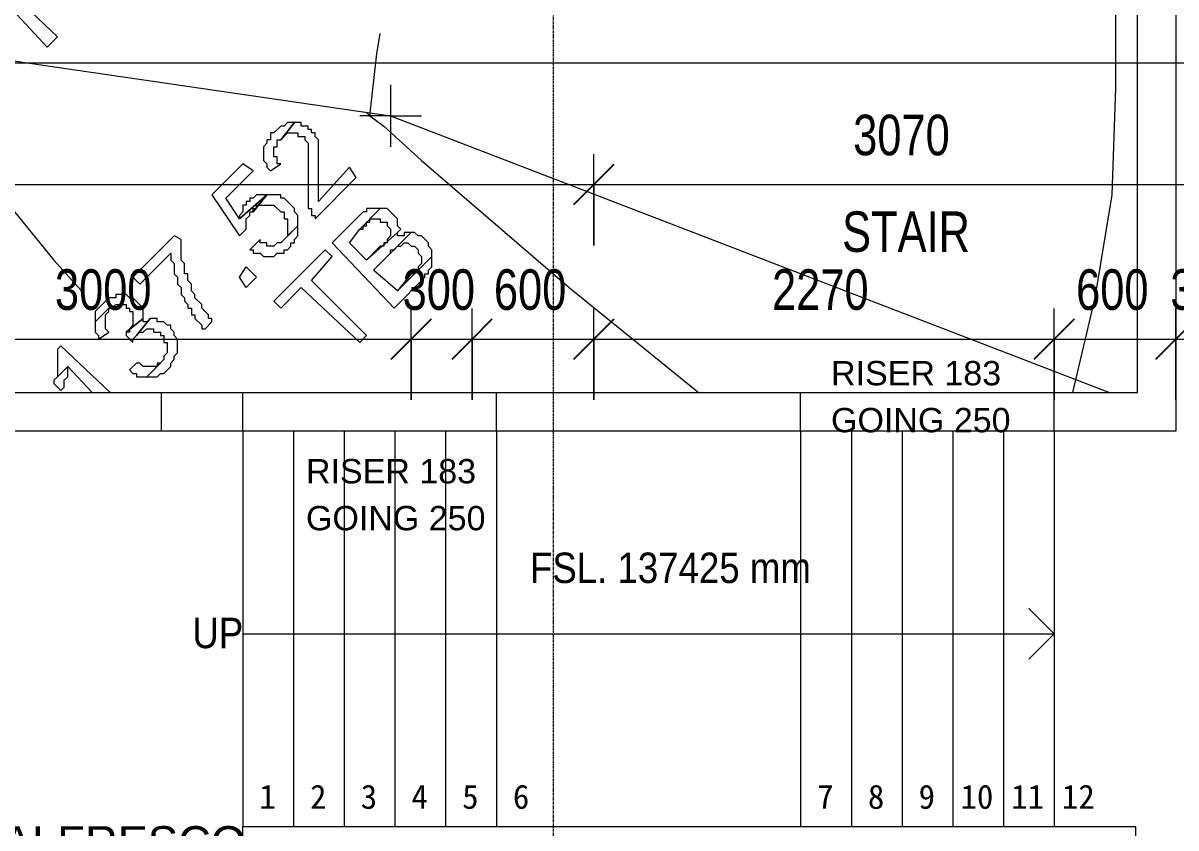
# Model space of a CAD drawing. Header units: millimetres. Extents: x -1971 to 39113, y -25802 to 13528.
# Drawn here: x 14531 to 20214, y 6751 to 10720 of the extents above; entities that cross this region are included whole.
import ezdxf

# ---------------------------------------------------------------- set-up
doc = ezdxf.new("R2010")
doc.units = ezdxf.units.MM
doc.linetypes.add('Dash - Tight', pattern=[4.5, 3, -1.5])
doc.linetypes.add('Grid Line', pattern=[22.225, 12.7, -3.175, 3.175, -3.175])
for name, color, linetype, lineweight in [('2 Hoop survey', 8, 'Continuous', 9), ('A-ANNO-DIMS', 211, 'Continuous', 9), ('A-ANNO-DIMS-100', 211, 'Continuous', 9), ('A-FLOR-HRAL', 11, 'Continuous', 9), ('A-WALL', 113, 'Continuous', 18), ('C-BLDG-PADS', 91, 'Continuous', 9), ('G-ANNO-DIMS', 111, 'Continuous', 9), ('G-ANNO-TEXT', 231, 'Continuous', 9), ('S-GRID', 1, 'Continuous', 9), ('S-STRS', 31, 'Continuous', 9), ('S-STRS-ANNO', 31, 'Continuous', 9), ('S-STRS-IDEN', 31, 'Continuous', 25), ('默认', 18, 'Continuous', 9)]:
    doc.layers.add(name, color=color, linetype=linetype, lineweight=lineweight)
doc.layers.add('ID_REVISION_MARKUP', color=7, linetype='Continuous', lineweight=25, true_color=0xc83228)
doc.styles.add('Arial', font='arial.ttf', dxfattribs={"height": 120})
doc.styles.add('Avenir', font='', dxfattribs={"width": 0.9, "height": 150})
doc.styles.add('Avenir_1', font='', dxfattribs={"width": 0.8, "height": 200})
doc.styles.add('ID_SANS', font='Arial.ttf')
doc.styles.add('宋体_1', font='', dxfattribs={"height": 119.06})
doc.styles.get('Avenir').set_extended_font_data('Avenir')
doc.styles.get('Avenir_1').set_extended_font_data('Avenir')
doc.styles.get('宋体_1').set_extended_font_data('SimSun')
doc.dimstyles.new('OJID-2_0mm_Diagonal_Tick', dxfattribs={"dimscale": 304.8, "dimtxt": 282.499429, "dimasz": 0.656168, "dimexe": 0.492126, "dimexo": 0.0625, "dimgap": 0.164042, "dimtad": 1, "dimdsep": 46, "dimtxsty": 'Avenir_1', "dimblk1": 'OBLIQUE', "dimblk2": 'OBLIQUE', "dimsah": 1, "dimcen": 0.09, "dimdle": 0.492126, "dimazin": 3, "dimtfac": 1, "dimtdec": 4, "dimtix": 1, "dimtmove": 0, "dimatfit": 3, "dimfxl": 0.984252, "dimfxlon": 1, "dimtvp": 1, "dimtolj": 1, "dimarcsym": 2})
doc.dimstyles.new('OJID-2_0mm_Diagonal_Tick_1', dxfattribs={"dimscale": 304.8, "dimtxt": 282.499429, "dimasz": 0.656168, "dimexe": 0.492126, "dimexo": 0.0625, "dimgap": 0.164042, "dimtad": 1, "dimdsep": 46, "dimtxsty": 'Avenir_1', "dimblk1": 'OBLIQUE', "dimblk2": 'OBLIQUE', "dimsah": 1, "dimcen": 0.09, "dimdle": 0.492126, "dimazin": 3, "dimtfac": 1, "dimtdec": 4, "dimtix": 1, "dimtmove": 2, "dimatfit": 3, "dimfxl": 0.984252, "dimfxlon": 1, "dimtvp": 1, "dimtolj": 1, "dimarcsym": 2})

# ---------------------------------------------------------------- blocks, each defined once
blk = doc.blocks.new('栏杆扶手 - 栏杆扶手-1513421-Ground Floor')
at = {"layer": 'A-FLOR-HRAL'}
for p, q in [((15614, 6759.2), (15964, 6759.2)), ((15614, 6708.4), (15614, 6759.2)), ((15614, 6708.4), (15964, 6708.4)), ((15964, 6759.2), (16864, 6759.2)), ((15964, 6708.4), (16864, 6708.4)), ((16864, 6759.2), (16964, 6759.2)), ((16864, 6708.4), (16964, 6708.4)), ((16964, 6759.2), (18114, 6759.2)), ((16964, 6708.4), (18114, 6708.4)), ((18114, 6759.2), (18214, 6759.2)), ((18114, 6708.4), (18214, 6708.4)), ((18214, 6759.2), (19214, 6759.2)), ((18214, 6708.4), (19214, 6708.4)), ((19214, 6759.2), (19614, 6759.2)), ((19214, 6708.4), (19614, 6708.4)), ((19614, 6759.2), (20014, 6759.2)), ((19614, 6708.4), (20014, 6708.4)), ((20014, 6759.2), (20014, 6708.4))]:
    blk.add_line(p, q, dxfattribs=at)
blk = doc.blocks.new('2 Hoop survey-1260670-Ground Floor')
at = {"layer": '默认', "color": 9}
for p, q in [((57457.8, 21518.4), (64772.6, 20451.6)), ((64772.6, 20604), (64772.6, 20299.3)), ((64772.6, 20451.6), (64620.2, 20451.6)), ((64772.6, 20451.6), (64925, 20451.6)), ((64772.6, 20451.6), (68316.9, 19087.3)), ((63389.7, 19087.3), (63147.1, 19317.2))]:
    blk.add_line(p, q, dxfattribs=at)
at = {"layer": '默认', "color": 9, "flags": 128}
for points in [[(68226.8, 21907.8), (68277.6, 21636.9), (68345.3, 21112), (68345.3, 20587.1), (68328.4, 20062.2), (68243.7, 19554.2), (68134.8, 19087.3)], [(61860.2, 20875), (62148.1, 20756.4), (62283.5, 20705.6), (62300.5, 20671.8), (62351.3, 20637.9), (62673, 20265.4), (62893.1, 20011.4), (63113.2, 19740.5), (63248.7, 19588.1)], [(64671, 20451.6), (64704.9, 20756.4), (64721.8, 20858)], [(64654.1, 20468.6), (64671, 20451.6), (64738.7, 20400.8), (64925, 20231.5), (65653.1, 19605), (66279.6, 19097.1), (66290.9, 19087.3)], [(63147.1, 19317.2), (63130.2, 19300.2), (63130.2, 19164.8), (63181, 19215.6), (63300.7, 19087.3)]]:
    blk.add_lwpolyline(points, dxfattribs=at)
for points in [[(62808.4, 21145.9), (62791.5, 21128.9), (62791.5, 20993.5), (62842.3, 21044.3), (63079.4, 20790.3), (63130.2, 20841.1)], [(64196.9, 20367), (64180, 20367), (64180, 20333.1), (64163, 20333.1), (64163, 20316.2), (64146.1, 20299.3), (64146.1, 20231.5), (64163, 20214.6), (64163, 20197.7), (64180, 20180.7), (64230.8, 20214.6), (64213.8, 20214.6), (64213.8, 20248.5), (64196.9, 20248.5), (64196.9, 20299.3), (64213.8, 20299.3), (64213.8, 20333.1), (64230.8, 20333.1), (64298.5, 20417.8), (64264.6, 20417.8), (64247.7, 20400.8), (64230.8, 20400.8)], [(64298.5, 20417.8), (64230.8, 20333.1), (64264.6, 20367), (64315.4, 20367), (64315.4, 20350.1), (64349.3, 20350.1), (64349.3, 20333.1), (64366.2, 20316.2), (64366.2, 19994.5), (64383.2, 19994.5), (64383.2, 19960.6), (64400.1, 19960.6), (64400.1, 19943.7), (64603.3, 20146.9), (64569.4, 20197.7), (64417, 20028.3), (64417, 20333.1), (64400.1, 20350.1), (64400.1, 20367), (64383.2, 20367), (64383.2, 20383.9), (64366.2, 20383.9), (64366.2, 20400.8), (64332.4, 20400.8), (64332.4, 20417.8)], [(64044.5, 20214.6), (63892.1, 20062.2), (64027.6, 19859), (64061.4, 19892.9), (64061.4, 19943.7), (64078.4, 19960.6), (64078.4, 19977.5), (64095.3, 19977.5), (64163, 20062.2), (64027.6, 19943.7), (63959.8, 20045.3), (64095.3, 20180.7)], [(64078.4, 20028.3), (64061.4, 20028.3), (64061.4, 20011.4), (64044.5, 20011.4), (64044.5, 19977.5), (64027.6, 19960.6), (64027.6, 19943.7), (64163, 20062.2), (64112.2, 20062.2), (64095.3, 20045.3), (64078.4, 20045.3)], [(64163, 20062.2), (64095.3, 19977.5), (64095.3, 19994.5), (64112.2, 19994.5), (64112.2, 20011.4), (64196.9, 20011.4), (64230.8, 19977.5), (64247.7, 19977.5), (64247.7, 19943.7), (64264.6, 19943.7), (64264.6, 19859), (64315.4, 19909.8), (64315.4, 19960.6), (64298.5, 19977.5), (64298.5, 19994.5), (64247.7, 20045.3), (64230.8, 20045.3), (64230.8, 20062.2)], [(64603.3, 19943.7), (64484.7, 19825.1), (64789.5, 19503.4), (64941.9, 19655.8), (64941.9, 19672.8), (64958.9, 19672.8), (64958.9, 19689.7), (64975.8, 19706.6), (64975.8, 19757.4), (64806.5, 19588.1), (64687.9, 19689.7), (64874.2, 19875.9), (64840.3, 19875.9), (64840.3, 19859), (64806.5, 19859), (64806.5, 19875.9), (64654.1, 19740.5), (64569.4, 19825.1), (64620.2, 19892.9), (64721.8, 19994.5), (64654.1, 19994.5), (64654.1, 19977.5), (64637.1, 19977.5)], [(64721.8, 19994.5), (64620.2, 19892.9), (64637.1, 19892.9), (64637.1, 19909.8), (64654.1, 19909.8), (64654.1, 19926.7), (64671, 19926.7), (64671, 19943.7), (64721.8, 19943.7), (64721.8, 19926.7), (64755.7, 19926.7), (64755.7, 19909.8), (64772.6, 19892.9), (64772.6, 19859), (64755.7, 19842.1), (64755.7, 19825.1), (64738.7, 19825.1), (64738.7, 19808.2), (64721.8, 19808.2), (64654.1, 19740.5), (64806.5, 19875.9), (64823.4, 19892.9), (64806.5, 19909.8), (64806.5, 19943.7), (64755.7, 19994.5)], [(64129.2, 19842.1), (64078.4, 19791.3), (64095.3, 19791.3), (64095.3, 19774.4), (64129.2, 19774.4), (64146.1, 19757.4), (64196.9, 19757.4), (64213.8, 19774.4), (64247.7, 19774.4), (64247.7, 19791.3), (64264.6, 19791.3), (64281.6, 19808.2), (64281.6, 19825.1), (64298.5, 19825.1), (64298.5, 19842.1), (64315.4, 19859), (64315.4, 19909.8), (64230.8, 19825.1), (64213.8, 19825.1), (64196.9, 19808.2), (64163, 19808.2), (64163, 19825.1), (64129.2, 19825.1)], [(63705.9, 19859), (63502.7, 19655.8), (63536.5, 19622), (63688.9, 19774.4), (63688.9, 19740.5), (63705.9, 19723.6), (63705.9, 19672.8), (63722.8, 19655.8), (63722.8, 19622), (63739.7, 19605), (63739.7, 19571.2), (63756.7, 19554.2), (63756.7, 19537.3), (63773.6, 19520.4), (63773.6, 19503.4), (63790.5, 19503.4), (63790.5, 19469.6), (63807.5, 19469.6), (63807.5, 19452.6), (63841.3, 19418.8), (63841.3, 19401.8), (63858.2, 19401.8), (63892.1, 19435.7), (63892.1, 19452.6), (63875.2, 19452.6), (63875.2, 19469.6), (63841.3, 19503.4), (63841.3, 19520.4), (63807.5, 19554.2), (63807.5, 19571.2), (63790.5, 19588.1), (63790.5, 19622), (63773.6, 19638.9), (63773.6, 19672.8), (63756.7, 19672.8), (63756.7, 19723.6), (63739.7, 19740.5), (63739.7, 19842.1)], [(64874.2, 19875.9), (64772.6, 19774.4), (64772.6, 19791.3), (64789.5, 19791.3), (64806.5, 19808.2), (64823.4, 19808.2), (64840.3, 19825.1), (64857.3, 19825.1), (64874.2, 19808.2), (64891.1, 19808.2), (64908.1, 19791.3), (64908.1, 19774.4), (64925, 19757.4), (64925, 19723.6), (64908.1, 19706.6), (64908.1, 19689.7), (64891.1, 19689.7), (64891.1, 19672.8), (64874.2, 19672.8), (64806.5, 19588.1), (64975.8, 19757.4), (64975.8, 19791.3), (64958.9, 19808.2), (64958.9, 19825.1), (64925, 19859), (64908.1, 19859), (64891.1, 19875.9)], [(64450.9, 19791.3), (64196.9, 19537.3), (64230.8, 19503.4), (64332.4, 19605), (64620.2, 19334.1), (64654.1, 19368), (64383.2, 19638.9), (64484.7, 19757.4)], [(64061.4, 19605), (64027.6, 19655.8), (64061.4, 19706.6), (64112.2, 19655.8)], [(63350.3, 19520.4), (63316.4, 19486.5), (63316.4, 19435.7), (63384.1, 19503.4), (63401.1, 19503.4), (63418, 19520.4), (63468.8, 19520.4), (63468.8, 19503.4), (63485.7, 19503.4), (63485.7, 19486.5), (63502.7, 19486.5), (63502.7, 19418.8), (63485.7, 19401.8), (63485.7, 19384.9), (63468.8, 19384.9), (63553.5, 19452.6), (63553.5, 19503.4), (63502.7, 19554.2), (63485.7, 19554.2), (63468.8, 19571.2), (63418, 19571.2), (63418, 19554.2), (63384.1, 19554.2)], [(63316.4, 19435.7), (63316.4, 19384.9), (63333.3, 19368), (63333.3, 19351), (63384.1, 19384.9), (63367.2, 19401.8), (63367.2, 19469.6), (63384.1, 19486.5), (63384.1, 19503.4)], [(63468.8, 19368), (63502.7, 19334.1), (63502.7, 19351), (63519.6, 19368), (63587.3, 19452.6), (63570.4, 19435.7), (63553.5, 19435.7), (63553.5, 19452.6), (63468.8, 19384.9)], [(63587.3, 19452.6), (63519.6, 19368), (63536.5, 19384.9), (63553.5, 19384.9), (63570.4, 19401.8), (63604.3, 19401.8), (63604.3, 19384.9), (63638.1, 19384.9), (63638.1, 19368), (63655.1, 19368), (63655.1, 19334.1), (63672, 19334.1), (63672, 19283.3), (63655.1, 19266.4), (63655.1, 19249.4), (63570.4, 19164.8), (63621.2, 19164.8), (63638.1, 19181.7), (63655.1, 19181.7), (63688.9, 19215.6), (63688.9, 19232.5), (63705.9, 19249.4), (63705.9, 19266.4), (63722.8, 19283.3), (63722.8, 19351), (63705.9, 19368), (63705.9, 19384.9), (63688.9, 19401.8), (63688.9, 19418.8), (63672, 19418.8), (63655.1, 19435.7), (63621.2, 19435.7), (63621.2, 19452.6)], [(63130.2, 19164.8), (63113.2, 19147.9), (63113.2, 19130.9), (63147.1, 19097.1), (63164, 19114), (63164, 19147.9), (63181, 19164.8), (63181, 19215.6)], [(63519.6, 19232.5), (63485.7, 19198.6), (63502.7, 19181.7), (63519.6, 19181.7), (63519.6, 19164.8), (63570.4, 19164.8), (63638.1, 19232.5), (63621.2, 19232.5), (63621.2, 19215.6), (63553.5, 19215.6), (63536.5, 19232.5)]]:
    blk.add_lwpolyline(points, close=True, dxfattribs=at)
blk = doc.blocks.new('DIMBLOCK4-Ground Floor')
at = {"layer": 'A-ANNO-DIMS-100'}
for p, q in [((10334, 9623.8), (10334, 10073.8)), ((17344, 9623.8), (17344, 10073.8)), ((10334, 9923.8), (17344, 9923.8)), ((10334, 9923.8), (10334, 9623.8)), ((17344, 9923.8), (17344, 9623.8))]:
    blk.add_line(p, q, dxfattribs=at)
at = {"layer": 'A-ANNO-DIMS-100', "lineweight": 25}
for p, q in [((10334, 9923.8), (10434, 10023.8)), ((17344, 9923.8), (17444, 10023.8)), ((10334, 9923.8), (10234, 9823.8)), ((17344, 9923.8), (17244, 9823.8))]:
    blk.add_line(p, q, dxfattribs=at)
at = {"layer": 'A-ANNO-DIMS-100', "color": 0, "char_height": 200, "attachment_point": 1, "line_spacing_factor": 1.129998, "style": 'Avenir_1'}
for s, insert, width in [('7010', (13582.9, 10268), 614.719), ('LIVING ROOM', (13081.9, 9791.3), 1817.036)]:
    blk.add_mtext(s, dxfattribs=dict(at, insert=insert, width=width))
blk = doc.blocks.new('_Oblique')
at = {"color": 0, "linetype": 'ByBlock', "lineweight": -2}
blk.add_line((-0.5, -0.5), (0.5, 0.5), dxfattribs=at)
blk = doc.blocks.new('DIMBLOCK5-Ground Floor')
at = {"layer": 'A-ANNO-DIMS-100'}
for p, q in [((17344, 9623.8), (17344, 10073.8)), ((20414.2, 9623.8), (20414.2, 10073.8)), ((17344, 9923.8), (20414.2, 9923.8)), ((17344, 9923.8), (17344, 9623.8)), ((20414.2, 9923.8), (20414.2, 9623.8))]:
    blk.add_line(p, q, dxfattribs=at)
at = {"layer": 'A-ANNO-DIMS-100', "lineweight": 25}
for p, q in [((17344, 9923.8), (17444, 10023.8)), ((20414.2, 9923.8), (20514.2, 10023.8)), ((17344, 9923.8), (17244, 9823.8)), ((20414.2, 9923.8), (20314.2, 9823.8))]:
    blk.add_line(p, q, dxfattribs=at)
at = {"layer": 'A-ANNO-DIMS-100', "color": 0, "char_height": 200, "attachment_point": 1, "line_spacing_factor": 1.129998, "style": 'Avenir_1'}
for s, insert, width in [('3070', (18623, 10268), 614.719), ('STAIR', (18568.4, 9791.3), 745.798)]:
    blk.add_mtext(s, dxfattribs=dict(at, insert=insert, width=width))
blk = doc.blocks.new('DIMBLOCK15-Ground Floor')
at = {"layer": 'A-ANNO-DIMS-100'}
for p, q in [((10134, 10223.8), (10134, 10673.8)), ((37484, 10223.8), (37484, 10673.8)), ((10134, 10523.8), (37634, 10523.8)), ((10134, 10523.8), (10134, 10223.8)), ((37484, 10523.8), (37484, 10223.8))]:
    blk.add_line(p, q, dxfattribs=at)
at = {"layer": 'A-ANNO-DIMS-100', "lineweight": 25}
for p, q in [((10134, 10523.8), (10234, 10623.8)), ((37484, 10523.8), (37584, 10623.8)), ((10134, 10523.8), (10034, 10423.8)), ((37484, 10523.8), (37384, 10423.8))]:
    blk.add_line(p, q, dxfattribs=at)
at = {"layer": 'A-ANNO-DIMS-100', "color": 0, "insert": (23929.4, 10868), "char_height": 200, "width": 768.398, "attachment_point": 1, "line_spacing_factor": 1.129998, "style": 'Avenir_1'}
blk.add_mtext('27350', dxfattribs=at)
blk = doc.blocks.new('DIMBLOCK17-Ground Floor')
at = {"layer": 'A-ANNO-DIMS-100'}
for p, q in [((13444, 8861.7), (13444, 9311.7)), ((16444, 8861.7), (16444, 9311.7)), ((13444, 9161.7), (16444, 9161.7)), ((13444, 9161.7), (13444, 8861.7)), ((16444, 9161.7), (16444, 8861.7))]:
    blk.add_line(p, q, dxfattribs=at)
at = {"layer": 'A-ANNO-DIMS-100', "lineweight": 25}
for p, q in [((13444, 9161.7), (13544, 9261.7)), ((16444, 9161.7), (16544, 9261.7)), ((13444, 9161.7), (13344, 9061.7)), ((16444, 9161.7), (16344, 9061.7))]:
    blk.add_line(p, q, dxfattribs=at)
at = {"layer": 'A-ANNO-DIMS-100', "color": 0, "insert": (14687.9, 9505.9), "char_height": 200, "width": 614.719, "attachment_point": 1, "line_spacing_factor": 1.129998, "style": 'Avenir_1'}
blk.add_mtext('3000', dxfattribs=at)
blk = doc.blocks.new('DIMBLOCK18-Ground Floor')
at = {"layer": 'A-ANNO-DIMS-100'}
for p, q in [((16444, 8861.7), (16444, 9311.7)), ((16744, 8861.7), (16744, 9311.7)), ((16444, 9161.7), (16744, 9161.7)), ((16444, 9161.7), (16444, 8861.7)), ((16744, 9161.7), (16744, 8861.7))]:
    blk.add_line(p, q, dxfattribs=at)
at = {"layer": 'A-ANNO-DIMS-100', "lineweight": 25}
for p, q in [((16444, 9161.7), (16544, 9261.7)), ((16744, 9161.7), (16844, 9261.7)), ((16444, 9161.7), (16344, 9061.7)), ((16744, 9161.7), (16644, 9061.7))]:
    blk.add_line(p, q, dxfattribs=at)
at = {"layer": 'A-ANNO-DIMS-100', "color": 0, "insert": (16401.9, 9505.9), "char_height": 200, "width": 461.039, "attachment_point": 1, "line_spacing_factor": 1.129998, "style": 'Avenir_1'}
blk.add_mtext('300', dxfattribs=at)
blk = doc.blocks.new('DIMBLOCK19-Ground Floor')
at = {"layer": 'A-ANNO-DIMS-100'}
for p, q in [((16744, 8861.7), (16744, 9311.7)), ((17344, 8861.7), (17344, 9311.7)), ((16744, 9161.7), (17344, 9161.7)), ((16744, 9161.7), (16744, 8861.7)), ((17344, 9161.7), (17344, 8861.7))]:
    blk.add_line(p, q, dxfattribs=at)
at = {"layer": 'A-ANNO-DIMS-100', "lineweight": 25}
for p, q in [((16744, 9161.7), (16844, 9261.7)), ((17344, 9161.7), (17444, 9261.7)), ((16744, 9161.7), (16644, 9061.7)), ((17344, 9161.7), (17244, 9061.7))]:
    blk.add_line(p, q, dxfattribs=at)
at = {"layer": 'A-ANNO-DIMS-100', "color": 0, "insert": (16851.9, 9505.9), "char_height": 200, "width": 461.039, "attachment_point": 1, "line_spacing_factor": 1.129998, "style": 'Avenir_1'}
blk.add_mtext('600', dxfattribs=at)
blk = doc.blocks.new('DIMBLOCK20-Ground Floor')
at = {"layer": 'A-ANNO-DIMS-100'}
for p, q in [((17344, 8861.7), (17344, 9311.7)), ((19614, 8861.7), (19614, 9311.7)), ((17344, 9161.7), (19614, 9161.7)), ((17344, 9161.7), (17344, 8861.7)), ((19614, 9161.7), (19614, 8861.7))]:
    blk.add_line(p, q, dxfattribs=at)
at = {"layer": 'A-ANNO-DIMS-100', "lineweight": 25}
for p, q in [((17344, 9161.7), (17444, 9261.7)), ((19614, 9161.7), (19714, 9261.7)), ((17344, 9161.7), (17244, 9061.7)), ((19614, 9161.7), (19514, 9061.7))]:
    blk.add_line(p, q, dxfattribs=at)
at = {"layer": 'A-ANNO-DIMS-100', "color": 0, "insert": (18222.9, 9505.9), "char_height": 200, "width": 614.719, "attachment_point": 1, "line_spacing_factor": 1.129998, "style": 'Avenir_1'}
blk.add_mtext('2270', dxfattribs=at)
blk = doc.blocks.new('DIMBLOCK21-Ground Floor')
at = {"layer": 'A-ANNO-DIMS-100'}
for p, q in [((19614, 8861.7), (19614, 9311.7)), ((20214, 8861.7), (20214, 9311.7)), ((19614, 9161.7), (20214, 9161.7)), ((19614, 9161.7), (19614, 8861.7)), ((20214, 9161.7), (20214, 8861.7))]:
    blk.add_line(p, q, dxfattribs=at)
at = {"layer": 'A-ANNO-DIMS-100', "lineweight": 25}
for p, q in [((19614, 9161.7), (19714, 9261.7)), ((20214, 9161.7), (20314, 9261.7)), ((19614, 9161.7), (19514, 9061.7)), ((20214, 9161.7), (20114, 9061.7))]:
    blk.add_line(p, q, dxfattribs=at)
at = {"layer": 'A-ANNO-DIMS-100', "color": 0, "insert": (19721.9, 9505.9), "char_height": 200, "width": 461.039, "attachment_point": 1, "line_spacing_factor": 1.129998, "style": 'Avenir_1'}
blk.add_mtext('600', dxfattribs=at)
blk = doc.blocks.new('DIMBLOCK22-Ground Floor')
at = {"layer": 'A-ANNO-DIMS-100'}
for p, q in [((20214, 8861.7), (20214, 9311.7)), ((20544, 8861.7), (20544, 9311.7)), ((20214, 9161.7), (20544, 9161.7)), ((20214, 9161.7), (20214, 8861.7)), ((20544, 9161.7), (20544, 8861.7))]:
    blk.add_line(p, q, dxfattribs=at)
at = {"layer": 'A-ANNO-DIMS-100', "lineweight": 25}
for p, q in [((20214, 9161.7), (20314, 9261.7)), ((20544, 9161.7), (20644, 9261.7)), ((20214, 9161.7), (20114, 9061.7)), ((20544, 9161.7), (20444, 9061.7))]:
    blk.add_line(p, q, dxfattribs=at)
at = {"layer": 'A-ANNO-DIMS-100', "color": 0, "insert": (20186.9, 9505.9), "char_height": 200, "width": 461.039, "attachment_point": 1, "line_spacing_factor": 1.129998, "style": 'Avenir_1'}
blk.add_mtext('330', dxfattribs=at)

msp = doc.modelspace()

# ---------------------------------------------------------------- linework, layer by layer
at = {"layer": 'A-WALL'}
for p, q in [((20024.04, 8898.364), (20024.04, 12797.609)), ((20214.04, 12807.609), (20214.04, 8708.364)), ((12484.04, 8898.364), (20024.04, 8898.364)), ((15214.04, 8708.364), (15214.04, 8898.364)), ((15614.04, 8708.364), (15614.04, 8898.364)), ((16864.04, 8708.364), (16864.04, 8898.364)), ((18364.04, 8708.364), (18364.04, 8898.364)), ((19614.04, 8708.364), (19614.04, 8898.364)), ((18364.04, 8708.364), (12484.04, 8708.364)), ((20214.04, 8708.364), (18369.248, 8708.364))]:
    msp.add_line(p, q, dxfattribs=at)
at = {"layer": 'C-BLDG-PADS'}
msp.add_line((19614.04, 8708.364), (19614.04, 6759.164), dxfattribs=at)
at = {"layer": 'S-GRID', "linetype": 'Grid Line'}
msp.add_line((17144.04, 10903.84), (17144.04, -9321.465), dxfattribs=at)
at = {"layer": 'S-STRS'}
for p, q in [((15614.04, 8708.364), (15614.04, 6759.164)), ((15864.04, 8708.364), (15864.04, 6759.164)), ((16114.04, 8708.364), (16114.04, 6759.164)), ((16364.04, 8708.364), (16364.04, 6759.164)), ((16614.04, 8708.364), (16614.04, 6759.164)), ((16864.04, 8708.364), (16864.04, 6759.164)), ((18364.04, 8708.364), (18369.248, 8708.364)), ((18364.04, 8708.364), (18364.04, 6759.164)), ((18614.04, 8708.364), (18614.04, 6759.164)), ((18864.04, 8708.364), (18864.04, 6759.164)), ((19114.04, 8708.364), (19114.04, 6759.164)), ((19364.04, 8708.364), (19364.04, 6759.164)), ((19614.04, 8708.364), (19614.04, 6759.164))]:
    msp.add_line(p, q, dxfattribs=at)
at = {"layer": 'S-STRS', "linetype": 'Dash - Tight'}
for p, q in [((15614.04, 8708.364), (15614.04, 6759.164)), ((15864.04, 8708.364), (15864.04, 6759.164)), ((16114.04, 8708.364), (16114.04, 6759.164)), ((16364.04, 8708.364), (16364.04, 6759.164)), ((16614.04, 8708.364), (16614.04, 6759.164)), ((16864.04, 8708.364), (16864.04, 6759.164)), ((18364.04, 8708.364), (18364.04, 6759.164)), ((18614.04, 8708.364), (18614.04, 6759.164)), ((18864.04, 8708.364), (18864.04, 6759.164)), ((19114.04, 8708.364), (19114.04, 6759.164)), ((19364.04, 8708.364), (19364.04, 6759.164))]:
    msp.add_line(p, q, dxfattribs=at)
at = {"layer": 'S-STRS-ANNO'}
for p, q in [((19614.04, 7708.364), (19489.04, 7833.364)), ((15614.04, 7708.364), (15864.04, 7708.364)), ((15864.04, 7708.364), (16114.04, 7708.364)), ((16114.04, 7708.364), (16364.04, 7708.364)), ((16364.04, 7708.364), (16614.04, 7708.364)), ((16614.04, 7708.364), (16864.04, 7708.364)), ((16864.04, 7708.364), (17114.04, 7708.364)), ((17114.04, 7708.364), (18114.04, 7708.364)), ((18114.04, 7708.364), (18364.04, 7708.364)), ((18364.04, 7708.364), (18614.04, 7708.364)), ((18614.04, 7708.364), (18864.04, 7708.364)), ((18864.04, 7708.364), (19114.04, 7708.364)), ((19114.04, 7708.364), (19364.04, 7708.364)), ((19364.04, 7708.364), (19614.04, 7708.364)), ((19614.04, 7708.364), (19489.04, 7583.364))]:
    msp.add_line(p, q, dxfattribs=at)

# ---------------------------------------------------------------- block references
at = {"layer": '2 Hoop survey', "color": 9}
msp.add_blockref('2 Hoop survey-1260670-Ground Floor', (-48430.024, -10188.937), dxfattribs=at)
at = {"layer": 'A-FLOR-HRAL'}
msp.add_blockref('栏杆扶手 - 栏杆扶手-1513421-Ground Floor', (0, 0), dxfattribs=at)

# ---------------------------------------------------------------- texts
at = {"layer": 'G-ANNO-DIMS', "insert": (17029.57, 8109.014), "char_height": 150, "width": 1685.65883, "attachment_point": 1, "line_spacing_factor": 1.129998, "style": 'Avenir'}
msp.add_mtext('FSL. 137425 mm', dxfattribs=at)
at = {"layer": 'G-ANNO-TEXT', "color": 7, "char_height": 120, "width": 1010.12625, "attachment_point": 1, "style": 'Arial'}
for s, insert in [('RISER 183', (18513.707, 9053.726)), ('GOING 250', (18513.707, 8822.216)), ('RISER 183', (15925.507, 8570.403)), ('GOING 250', (15925.507, 8338.893))]:
    msp.add_mtext(s, dxfattribs=dict(at, insert=insert))
at = {"layer": 'ID_REVISION_MARKUP', "style": 'ID_SANS'}
msp.add_text('REV-06  LIVING / ALFRESCO', height=160, dxfattribs=at).set_placement((12600, 6600))
at = {"layer": 'S-STRS-ANNO', "char_height": 119.06, "attachment_point": 1, "line_spacing_factor": 0.877739, "style": '宋体_1'}
for s, insert, width in [('\\f宋体|b0|i0|c134|p2|;1', (15695.496, 6964.721), 104.50362), ('\\f宋体|b0|i0|c134|p2|;2', (15945.496, 6964.721), 104.50362), ('\\f宋体|b0|i0|c134|p2|;3', (16195.496, 6964.721), 104.50362), ('\\f宋体|b0|i0|c134|p2|;4', (16445.496, 6964.721), 104.50362), ('\\f宋体|b0|i0|c134|p2|;5', (16695.496, 6964.721), 104.50362), ('\\f宋体|b0|i0|c134|p2|;6', (16945.496, 6964.721), 104.50362), ('\\f宋体|b0|i0|c134|p2|;7', (18445.496, 6964.721), 104.50362), ('\\f宋体|b0|i0|c134|p2|;8', (18695.496, 6964.721), 104.50362), ('\\f宋体|b0|i0|c134|p2|;9', (18945.496, 6964.721), 104.50362), ('10', (19151.953, 6964.721), 209.00723), ('11', (19401.953, 6964.721), 209.00723), ('12', (19651.953, 6964.721), 209.00723)]:
    msp.add_mtext(s, dxfattribs=dict(at, insert=insert, width=width))
at = {"layer": 'S-STRS-IDEN', "lineweight": 9, "insert": (15365.44, 7787.739), "char_height": 150, "width": 298.3194, "attachment_point": 1, "line_spacing_factor": 1.129998, "style": 'Avenir'}
msp.add_mtext('UP', dxfattribs=at)

# ---------------------------------------------------------------- dimensions: what is measured, and where the dimension line sits
at = {"layer": 'A-ANNO-DIMS'}
dim = msp.add_linear_dim(base=(37484.04, 10523.814), p1=(10134.04, 10223.814), p2=(37484.04, 10223.814), dimstyle='OJID-2_0mm_Diagonal_Tick_1', override={"dimfxl": 27350}, dxfattribs=at)
dim.commit()
dim.dimension.update_dxf_attribs({"geometry": 'DIMBLOCK15-Ground Floor', "text_midpoint": (24313.578, 10734.647), "dimtype": 160})
for base, p1, p2, text, override, picture, middle in [((17344.04, 9923.814), (10334.04, 9623.814), (17344.04, 9623.814), '<>\\XLIVING ROOM', {"dimfxl": 7010}, 'DIMBLOCK4-Ground Floor', (13839.04, 9923.814)), ((20414.24, 9923.814), (17344.04, 9623.814), (20414.24, 9623.814), '<>\\XSTAIR', {"dimfxl": 3070.2}, 'DIMBLOCK5-Ground Floor', (18879.14, 9923.814))]:
    dim = msp.add_linear_dim(base=base, p1=p1, p2=p2, text=text, dimstyle='OJID-2_0mm_Diagonal_Tick', override=override, dxfattribs=at)
    dim.commit()
    dim.dimension.update_dxf_attribs({"geometry": picture, "text_midpoint": middle})
for base, p1, p2, override, picture, middle in [((16444.04, 9161.699), (13444.04, 8861.699), (16444.04, 8861.699), {"dimfxl": 3000}, 'DIMBLOCK17-Ground Floor', (14944.04, 9315.089)), ((16744.04, 9161.699), (16444.04, 8861.699), (16744.04, 8861.699), {"dimfxl": 300}, 'DIMBLOCK18-Ground Floor', (16594.04, 9315.089)), ((17344.04, 9161.699), (16744.04, 8861.699), (17344.04, 8861.699), {"dimfxl": 600}, 'DIMBLOCK19-Ground Floor', (17044.04, 9315.089)), ((19614.04, 9161.699), (17344.04, 8861.699), (19614.04, 8861.699), {"dimfxl": 2270}, 'DIMBLOCK20-Ground Floor', (18479.04, 9315.089)), ((20214.04, 9161.699), (19614.04, 8861.699), (20214.04, 8861.699), {"dimfxl": 600}, 'DIMBLOCK21-Ground Floor', (19914.04, 9315.089)), ((20544.04, 9161.699), (20214.04, 8861.699), (20544.04, 8861.699), {"dimfxl": 330}, 'DIMBLOCK22-Ground Floor', (20379.04, 9315.089))]:
    dim = msp.add_linear_dim(base=base, p1=p1, p2=p2, dimstyle='OJID-2_0mm_Diagonal_Tick', override=override, dxfattribs=at)
    dim.commit()
    dim.dimension.update_dxf_attribs({"geometry": picture, "text_midpoint": middle})

doc.saveas('drawing.dxf')
